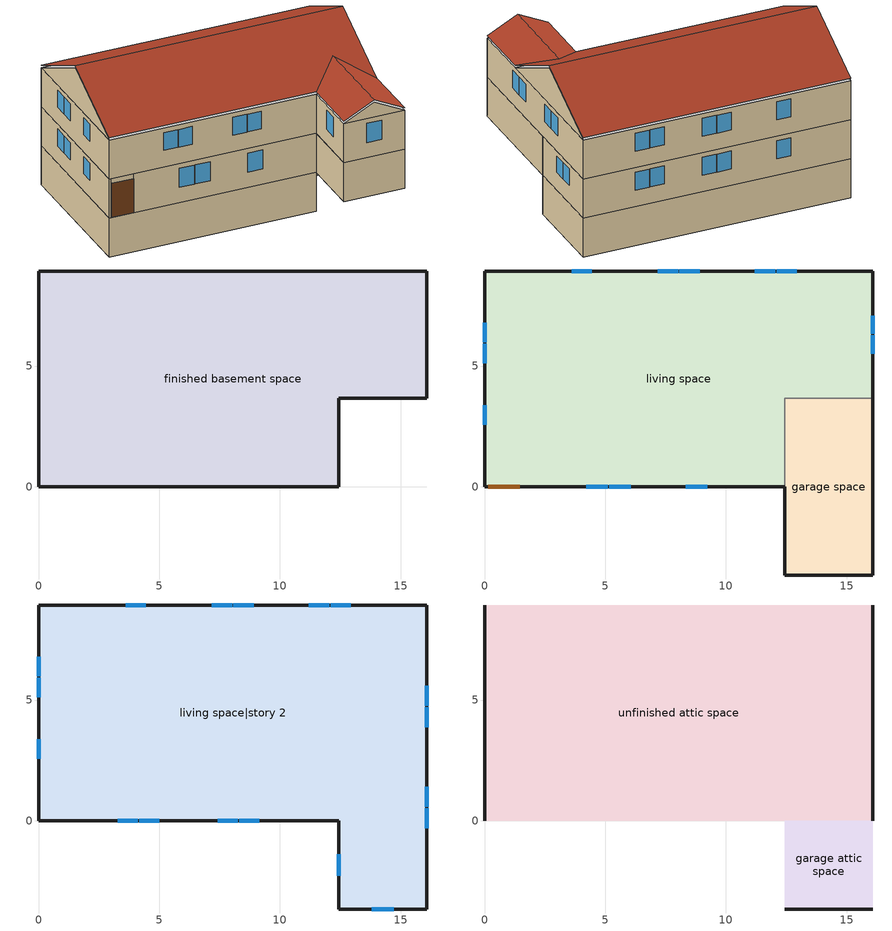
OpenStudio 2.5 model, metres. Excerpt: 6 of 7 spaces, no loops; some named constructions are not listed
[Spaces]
finished basement space
 floor foundation (FloorFndGrndFinB): 0,0 0,8.94 16.09,8.94 16.09,3.66 12.43,3.66 12.43,0 z-2.44
 wall foundation (WallFndGrndFinB): 0,8.94 0,0 12.43,0 12.43,3.66 16.09,3.66 16.09,8.94 0,8.94 z-2.44:0
garage space
 floor foundation (FloorFndGrndUnfinSlab): 12.43,-3.66 12.43,3.66 16.09,3.66 16.09,-3.66 z0
 wall outside (WallExtUninsUnfin): 12.43,0 12.43,-3.66 16.09,-3.66 16.09,3.66 z0:2.44
 wall to living space (WallIntFinInsUnfin Reversed): 16.09,3.66 12.43,3.66 12.43,0 z0:2.44
living space
 floor to finished basement space (FloorFinUninsFin): 0,0 0,8.94 16.09,8.94 16.09,3.66 12.43,3.66 12.43,0 z0
 wall outside (WallExtInsFin): 16.09,3.66 16.09,8.94 0,8.94 0,0 0.13,0 1.48,0 12.43,0 z0:2.44
 window (WindowConstruction): 4.21,0 5.1,0 / 5.16,0 6.06,0 / 8.33,0 9.23,0 z0.94:2.13; 12.94,8.94 12.1,8.94 / 12.04,8.94 11.2,8.94 / 8.92,8.94 8.08,8.94 / 8.01,8.94 7.17,8.94 / 4.44,8.94 3.6,8.94 z1.01:2.13; 0,6.8 0,5.99 / 0,5.93 0,5.12 / 0,3.38 0,2.58 z1.06:2.13; 16.09,5.51 16.09,6.27 / 16.09,6.33 16.09,7.09 z1.12:2.13
 door (Door): 0.15,0 1.46,0 z0:2.13
living space|story 2
 floor to garage space (FloorFinInsUnfin): 16.09,3.66 16.09,-3.66 12.43,-3.66 12.43,3.66 z2.44
 floor to living space (FloorFinUninsFin): 16.09,8.94 16.09,3.66 12.43,3.66 12.43,0 0,0 0,8.94 z2.44
 wall outside (WallExtInsFin): 0,8.94 0,0 12.43,0 12.43,-3.66 16.09,-3.66 16.09,8.94 0,8.94 z2.44:4.88
 window (WindowConstruction): 3.29,0 4.11,0 / 4.17,0 5,0 / 7.43,0 8.26,0 / 8.32,0 9.15,0 z3.47:4.57; 13.81,-3.66 14.71,-3.66 z3.37:4.57; 12.94,8.94 12.1,8.94 / 12.04,8.94 11.2,8.94 / 8.92,8.94 8.08,8.94 / 8.01,8.94 7.17,8.94 / 4.44,8.94 3.6,8.94 z3.45:4.57; 0,6.8 0,5.99 / 0,5.93 0,5.12 / 0,3.38 0,2.58 z3.49:4.57; 12.43,-1.38 12.43,-2.28 z3.38:4.57; 16.09,-0.32 16.09,0.51 / 16.09,0.57 16.09,1.4 / 16.09,3.88 16.09,4.71 / 16.09,4.77 16.09,5.6 z3.46:4.57
unfinished attic space
 floor to living space|story 2 (FloorFinInsUnfinAttic): 16.09,8.94 16.09,0 0,0 0,8.94 z4.88
 wall outside (WallExtUninsUnfin): 0,4.47,7.11 0,8.94,4.88 0,0,4.88; 16.09,4.47,7.11 16.09,0,4.88 16.09,8.94,4.88
 roof outside (RoofUnfinInsExt): 0,4.47,7.26 16.09,4.47,7.26 16.09,8.94,5.03 0,8.94,5.03; 0,4.47,7.26 0,0,5.03 12.43,0,5.03 14.26,1.83,5.94 16.09,0,5.03 16.09,4.47,7.26
garage attic space
 floor to living space|story 2 (FloorFinInsUnfinAttic): 12.43,-3.66 12.43,0 16.09,0 16.09,-3.66 z4.88
 wall outside (WallExtUninsUnfin): 12.43,-3.66,4.88 16.09,-3.66,4.88 14.26,-3.66,5.79
 roof outside (RoofUnfinInsExt): 12.43,0,5.03 12.43,-3.66,5.03 14.26,-3.66,5.94 14.26,1.83,5.94; 16.09,0,5.03 14.26,1.83,5.94 14.26,-3.66,5.94 16.09,-3.66,5.03
[Material] Roughness=Rough
Name | Thickness {m} | Conductivity {W/m-K} | Density {kg/m3} | Specific Heat {J/kg-K} | Thermal Absorptance | Solar Absorptance | Visible Absorptance
FloorUAAdditionalCeilingIns | 0.12827 | 0.0411113 | 16.02 | 1046.75
FloorUATrussandIns | 0.0889 | 0.0436674 | 50.7834 | 1165.1
Drywall 0.5 in. | 0.0127 | 0.160291 | 801 | 837.4 | 0.9 | 0.5 | 0.1
RoofSheathing | 0.01905 | 0.115458 | 512.64 | 1214.23
FloorIns | 0.1397 | 0.0489548 | 106.365 | 1151.69
Wood Floor | 0.015875 | 0.115458 | 544.68 | 1214.23
Floor Covering | 0.0127 | 0.0433444 | 54.468 | 1339.84 | 0.9 | 0.9
FloorFinStudAndAirFloor | 0.1397 | 0.557395 | 67.691 | 1210.98
WallSheathing | 0.0127 | 0.115458 | 512.64 | 1214.23
WallIntSheathing | 0.011176 | 0.115458 | 512.64 | 1214.23
WallSplineLayerOuter 1 | 0.0127 | 0.0456522 | 147.0636 | 1214.23
WallIns 1 | 0.066675 | 0.0391876 | 107.0136 | 1214.23
[Construction]
FloorFinInsUnfinAttic Reversed: Drywall 0.5 in., FloorUATrussandIns, FloorUAAdditionalCeilingIns
FloorFinInsUnfin Reversed: Floor Covering, Wood Floor, RoofSheathing, FloorIns
FloorFinUninsFin Reversed: Floor Covering, Wood Floor, RoofSheathing, FloorFinStudAndAirFloor, Drywall 0.5 in.
WallIntFinInsUnfin: WallSheathing, WallSplineLayerOuter 1, WallIns 1, WallSplineLayerOuter 1, WallIntSheathing
[Schedule:Day]
residential cooling setpoint allday4; residential cooling setpoint allday5; residential cooling setpoint allday6; residential cooling setpoint allday7; residential cooling setpoint allday8; residential cooling setpoint allday9; residential cooling setpoint allday10; residential cooling setpoint allday11; residential cooling setpoint allday12: 1, 0, 24.4444, 2, 0, 24.4444, 3, 0, 24.4444, 4, 0, 24.4444, 5, 0, 24.4444, 6, 0, 24.4444, 7, 0, 24.4444, 8, 0, 24.4444, 9, 0, 24.4444, 10, 0, 24.4444, 11, 0, 24.4444, 12, 0, 24.4444, 13, 0, 24.4444, 14, 0, 24.4444, 15, 0, 24.4444, 16, 0, 24.4444, 17, 0, 24.4444, 18, 0, 24.4444, 19, 0, 24.4444, 20, 0, 24.4444, 21, 0, 24.4444, 22, 0, 24.4444, 23, 0, 24.4444, 24, 0, 24.4444
